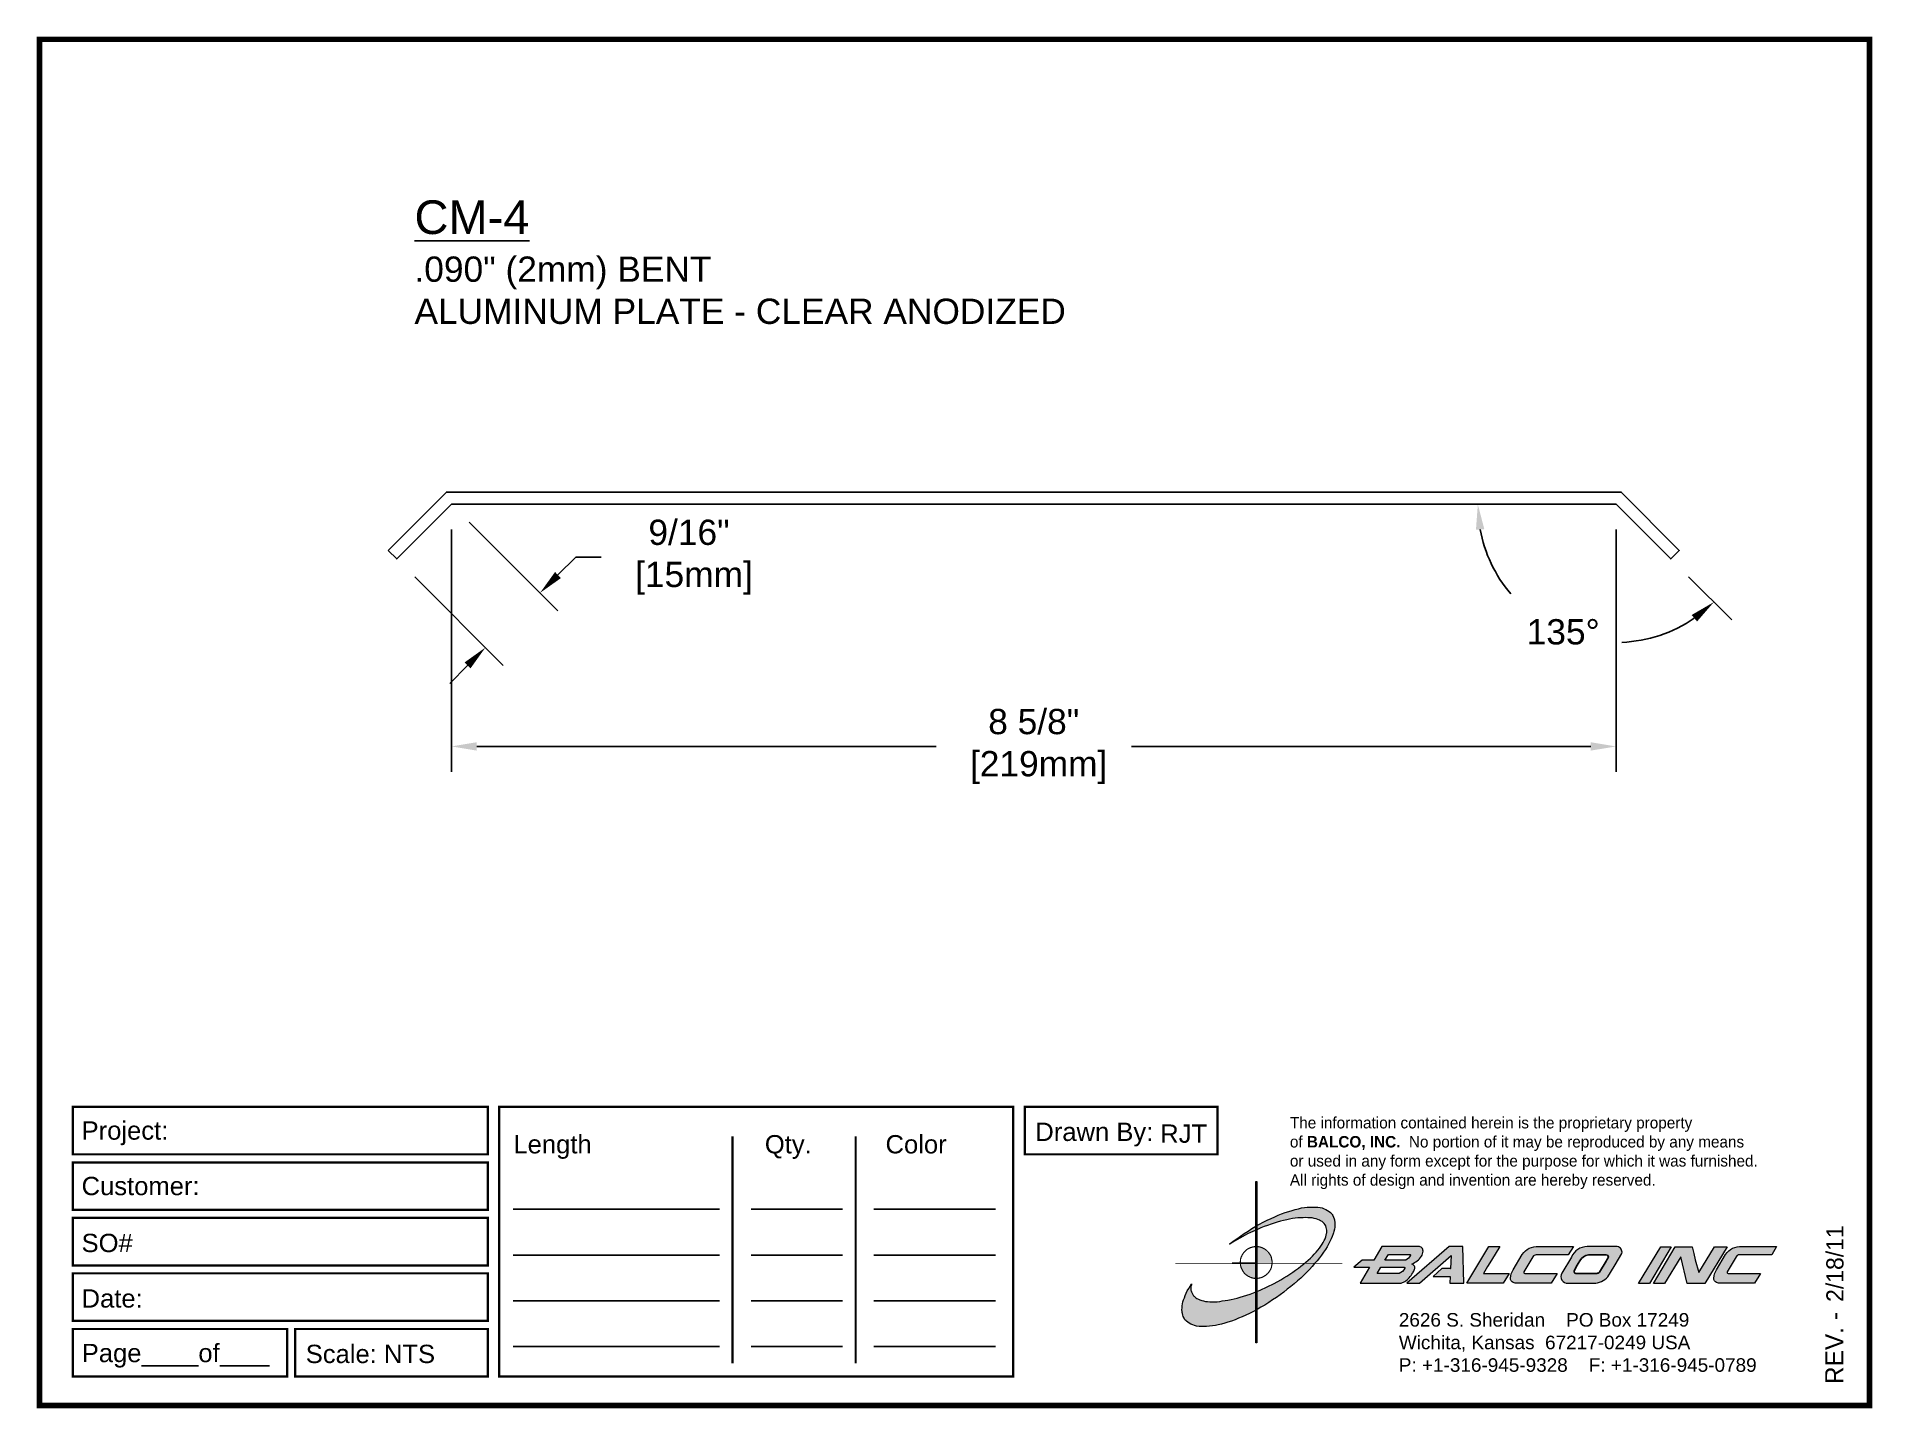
# Paper-space layout 'Breakout' of a CAD drawing. Header units: inches. Extents: x 0 to 10, y 0 to 7.5.
# The model-space entities are those that its viewports show. They can reach past a viewport. Long polylines and large blocks are cut down to what shows.
import ezdxf

# ---------------------------------------------------------------- set-up
doc = ezdxf.new("R2010")
doc.units = ezdxf.units.IN
doc.header["$MEASUREMENT"] = 0
for name, color, linetype in [('Border', 7, 'Continuous'), ('Dimensions', 3, 'Continuous'), ('Metals', 7, 'Continuous'), ('TEXT', 2, 'Continuous')]:
    doc.layers.add(name, color=color, linetype=linetype)
doc.styles.add('ARIAL', font='arial.ttf')
doc.styles.add('Copyright', font='ERASDEMI.TTF')
doc.dimstyles.new('Arial', dxfattribs={"dimtxt": 0.1875, "dimasz": 0.1875, "dimexe": 0.1875, "dimexo": 0.1875, "dimgap": 0.1875, "dimtad": 0, "dimtih": 1, "dimtoh": 1, "dimdec": 4, "dimzin": 3, "dimdsep": 46, "dimlunit": 4, "dimtxsty": 'ARIAL', "dimcen": 0.1875, "dimadec": 0, "dimazin": 0, "dimtfac": 1, "dimtdec": 4, "dimtofl": 0, "dimtmove": 0, "dimatfit": 3, "dimfxl": 0, "dimfrac": 2, "dimtolj": 1, "dimtzin": 0, "dimarcsym": 0})

# ---------------------------------------------------------------- blocks, each defined once
blk = doc.blocks.new('ACADlogo')
h = blk.add_hatch(color=256)
h.paths.add_polyline_path([(-3.346, 1.223), (-3.351, 1.223), (-3.351, 0.979), (-3.346, 0.982)])
h.paths.add_polyline_path([(-3.346, 0.961), (-3.351, 0.959), (-3.351, 0.868), (-3.346, 0.868)])
h.paths.add_polyline_path([(-3.346, 0.777), (-3.351, 0.777), (-3.351, 0.699), (-3.351, 0.695), (-3.35, 0.695), (-3.346, 0.695)])
h.paths.add_polyline_path([(-3.346, 0.864), (-3.346, 0.868), (-3.35, 0.868), (-3.351, 0.868), (-3.351, 0.777), (-3.346, 0.777), (-3.346, 0.778), (-3.348, 0.778)])
h.paths.add_polyline_path([(-3.346, 0.524), (-3.351, 0.521), (-3.351, 0.342), (-3.346, 0.342)])
h.paths.add_polyline_path([(-3.346, 0.695), (-3.351, 0.695), (-3.351, 0.621), (-3.346, 0.623)])
h.paths.add_polyline_path([(-3.346, 0.623), (-3.351, 0.621), (-3.351, 0.521), (-3.346, 0.524)])
h.paths.add_polyline_path([(-3.346, 0.982), (-3.351, 0.979), (-3.351, 0.959), (-3.346, 0.961)])
h = blk.add_hatch(color=175)
h.paths.add_polyline_path([(-3.518, 0.573), (-3.534, 0.571), (-3.548, 0.569), (-3.562, 0.567), (-3.576, 0.567), (-3.589, 0.566), (-3.602, 0.567), (-3.614, 0.568), (-3.625, 0.569), (-3.636, 0.572), (-3.646, 0.574), (-3.656, 0.577), (-3.664, 0.581), (-3.673, 0.585), (-3.679, 0.589), (-3.685, 0.595), (-3.688, 0.598), (-3.691, 0.6), (-3.695, 0.607), (-3.699, 0.614), (-3.703, 0.621), (-3.704, 0.626), (-3.705, 0.631), (-3.706, 0.637), (-3.706, 0.642), (-3.705, 0.648), (-3.705, 0.653), (-3.703, 0.659), (-3.702, 0.665), (-3.71, 0.652), (-3.717, 0.639), (-3.725, 0.626), (-3.731, 0.613), (-3.737, 0.601), (-3.741, 0.589), (-3.746, 0.577), (-3.749, 0.566), (-3.751, 0.555), (-3.753, 0.544), (-3.754, 0.538), (-3.754, 0.533), (-3.755, 0.523), (-3.754, 0.513), (-3.753, 0.508), (-3.752, 0.503), (-3.75, 0.494), (-3.748, 0.486), (-3.743, 0.477), (-3.74, 0.473), (-3.738, 0.469), (-3.734, 0.465), (-3.73, 0.461), (-3.723, 0.455), (-3.715, 0.449), (-3.706, 0.445), (-3.695, 0.44), (-3.685, 0.437), (-3.674, 0.434), (-3.661, 0.432), (-3.648, 0.431), (-3.634, 0.431), (-3.62, 0.431), (-3.604, 0.433), (-3.588, 0.435), (-3.572, 0.438), (-3.556, 0.441), (-3.538, 0.445), (-3.52, 0.449), (-3.503, 0.456), (-3.483, 0.461), (-3.464, 0.469), (-3.445, 0.477), (-3.426, 0.485), (-3.406, 0.494), (-3.385, 0.503), (-3.364, 0.514), (-3.351, 0.521), (-3.351, 0.621), (-3.364, 0.616), (-3.382, 0.609), (-3.4, 0.603), (-3.418, 0.598), (-3.436, 0.592), (-3.453, 0.587), (-3.47, 0.583), (-3.486, 0.579), (-3.503, 0.576)])
h.paths.add_polyline_path([(-3.215, 0.687), (-3.251, 0.667), (-3.289, 0.649), (-3.327, 0.631), (-3.345, 0.623), (-3.346, 0.623), (-3.346, 0.524), (-3.343, 0.525), (-3.323, 0.537), (-3.302, 0.549), (-3.28, 0.563), (-3.259, 0.577), (-3.238, 0.59), (-3.218, 0.605), (-3.198, 0.62), (-3.179, 0.635), (-3.16, 0.65), (-3.141, 0.665), (-3.123, 0.681), (-3.106, 0.696), (-3.089, 0.712), (-3.074, 0.727), (-3.058, 0.743), (-3.043, 0.759), (-3.03, 0.775), (-3.028, 0.777), (-3.085, 0.777), (-3.091, 0.772), (-3.105, 0.761), (-3.118, 0.75), (-3.134, 0.739), (-3.149, 0.729), (-3.165, 0.718), (-3.182, 0.707), (-3.198, 0.697)])
h.paths.add_polyline_path([(-2.921, 1.009), (-2.922, 1.015), (-2.924, 1.02), (-2.926, 1.029), (-2.931, 1.038), (-2.934, 1.043), (-2.936, 1.047), (-2.94, 1.05), (-2.943, 1.054), (-2.951, 1.06), (-2.959, 1.066), (-2.968, 1.071), (-2.978, 1.075), (-2.989, 1.079), (-3, 1.081), (-3.013, 1.083), (-3.026, 1.084), (-3.04, 1.084), (-3.054, 1.084), (-3.07, 1.083), (-3.085, 1.081), (-3.102, 1.079), (-3.118, 1.075), (-3.136, 1.07), (-3.153, 1.066), (-3.171, 1.06), (-3.191, 1.054), (-3.21, 1.047), (-3.229, 1.039), (-3.248, 1.031), (-3.268, 1.022), (-3.289, 1.012), (-3.31, 1.002), (-3.33, 0.991), (-3.346, 0.982), (-3.346, 0.961), (-3.342, 0.962), (-3.323, 0.971), (-3.305, 0.978), (-3.287, 0.984), (-3.268, 0.991), (-3.251, 0.996), (-3.234, 1.002), (-3.216, 1.007), (-3.199, 1.011), (-3.182, 1.015), (-3.167, 1.018), (-3.15, 1.021), (-3.136, 1.023), (-3.121, 1.025), (-3.107, 1.026), (-3.093, 1.026), (-3.079, 1.027), (-3.067, 1.026), (-3.054, 1.026), (-3.043, 1.025), (-3.032, 1.022), (-3.022, 1.02), (-3.013, 1.016), (-3.004, 1.013), (-2.997, 1.009), (-2.989, 1.005), (-2.983, 0.999), (-2.98, 0.996), (-2.978, 0.994), (-2.973, 0.987), (-2.969, 0.981), (-2.967, 0.973), (-2.965, 0.965), (-2.964, 0.957), (-2.964, 0.949), (-2.964, 0.944), (-2.965, 0.94), (-2.967, 0.93), (-2.969, 0.921), (-2.973, 0.911), (-2.978, 0.901), (-2.983, 0.891), (-2.989, 0.881), (-2.996, 0.871), (-3.004, 0.86), (-3.012, 0.849), (-3.021, 0.838), (-3.032, 0.827), (-3.042, 0.816), (-3.053, 0.805), (-3.065, 0.794), (-3.077, 0.783), (-3.085, 0.777), (-3.028, 0.777), (-3.016, 0.791), (-3.004, 0.806), (-2.992, 0.822), (-2.981, 0.837), (-2.971, 0.852), (-2.962, 0.866), (-2.954, 0.882), (-2.946, 0.896), (-2.939, 0.91), (-2.934, 0.924), (-2.929, 0.938), (-2.926, 0.944), (-2.925, 0.951), (-2.922, 0.963), (-2.92, 0.975), (-2.92, 0.982), (-2.919, 0.987), (-2.92, 0.999), (-2.92, 1.005)])
h.paths.add_polyline_path([(-3.372, 0.966), (-3.393, 0.953), (-3.415, 0.94), (-3.435, 0.925), (-3.455, 0.911), (-3.475, 0.897), (-3.494, 0.882), (-3.468, 0.898), (-3.439, 0.915), (-3.41, 0.93), (-3.396, 0.938), (-3.38, 0.945), (-3.351, 0.959), (-3.351, 0.979)])
h = blk.add_hatch(color=256)
h.paths.add_polyline_path([(-3.268, 0.814), (-3.27, 0.819), (-3.273, 0.824), (-3.276, 0.828), (-3.279, 0.833), (-3.282, 0.837), (-3.286, 0.841), (-3.29, 0.845), (-3.294, 0.849), (-3.298, 0.852), (-3.303, 0.855), (-3.308, 0.858), (-3.313, 0.86), (-3.318, 0.863), (-3.323, 0.864), (-3.328, 0.866), (-3.334, 0.867), (-3.339, 0.868), (-3.345, 0.868), (-3.346, 0.868), (-3.346, 0.777), (-3.335, 0.777), (-3.262, 0.777), (-3.262, 0.781), (-3.262, 0.787), (-3.263, 0.792), (-3.264, 0.798), (-3.265, 0.803), (-3.266, 0.808)])
h.paths.add_polyline_path([(-3.351, 0.777), (-3.436, 0.777), (-3.435, 0.773), (-3.435, 0.768), (-3.434, 0.762), (-3.432, 0.757), (-3.431, 0.752), (-3.428, 0.747), (-3.426, 0.742), (-3.423, 0.737), (-3.42, 0.732), (-3.417, 0.728), (-3.414, 0.723), (-3.41, 0.719), (-3.406, 0.716), (-3.401, 0.712), (-3.397, 0.709), (-3.392, 0.706), (-3.387, 0.704), (-3.382, 0.701), (-3.377, 0.699), (-3.372, 0.698), (-3.367, 0.696), (-3.361, 0.695), (-3.356, 0.695), (-3.351, 0.695)])
h.paths.add_polyline_path([(-3.346, 0.868), (-3.35, 0.868), (-3.351, 0.868), (-3.351, 0.777), (-3.346, 0.777)])
h = blk.add_hatch(color=256)
h.paths.add_polyline_path([(-2.438, 0.844, 0.412988), (-2.461, 0.869), (-2.663, 0.869), (-2.707, 0.794), (-2.771, 0.794), (-2.815, 0.755), (-2.73, 0.755), (-2.781, 0.668), (-2.563, 0.668, 0.107996), (-2.538, 0.677, 0.108939), (-2.494, 0.724, 0.080345), (-2.483, 0.745, 0.419497), (-2.499, 0.773, 0.149928), (-2.447, 0.815, 0.134283)])
h.paths.add_polyline_path([(-2.507, 0.821, -0.209012), (-2.532, 0.794), (-2.538, 0.794), (-2.646, 0.794), (-2.627, 0.825), (-2.51, 0.825, -0.56619)], flags=16)
h.paths.add_polyline_path([(-2.538, 0.75, -0.241309), (-2.569, 0.722), (-2.688, 0.722), (-2.669, 0.755), (-2.541, 0.755, -0.56619)], flags=16)
for points in [[(-2.285, 0.819), (-2.287, 0.748), (-2.335, 0.748), (-2.383, 0.705), (-2.29, 0.705), (-2.292, 0.668), (-2.215, 0.668), (-2.221, 0.869), (-2.295, 0.869), (-2.527, 0.668), (-2.458, 0.668)], [(-2.018, 0.869), (-2.079, 0.869), (-2.198, 0.668), (-2, 0.668), (-1.968, 0.722), (-2.107, 0.722), (-2.085, 0.759), (-2.064, 0.794)], [(-1.617, 0.869), (-1.807, 0.869, 0.270182), (-1.896, 0.825), (-1.946, 0.742, 0.109019), (-1.961, 0.695, 0.340665), (-1.945, 0.672, 0.129907), (-1.923, 0.668), (-1.738, 0.668), (-1.706, 0.722), (-1.878, 0.722), (-1.882, 0.722, -0.601242), (-1.887, 0.731), (-1.838, 0.813, -0.253048), (-1.821, 0.823), (-1.645, 0.823)], [(-1.083, 0.867), (-1.14, 0.867), (-1.261, 0.667), (-1.26, 0.667), (-1.202, 0.667)], [(-0.96, 0.83), (-0.969, 0.867), (-1.061, 0.867), (-1.179, 0.667), (-1.12, 0.667), (-1.031, 0.812), (-0.995, 0.667), (-0.9, 0.667), (-0.778, 0.867), (-0.846, 0.867), (-0.931, 0.727), (-0.951, 0.795)], [(-0.507, 0.869), (-0.697, 0.869, 0.270182), (-0.786, 0.825), (-0.836, 0.742, 0.109019), (-0.85, 0.695, 0.340665), (-0.835, 0.672, 0.129907), (-0.812, 0.668), (-0.628, 0.668), (-0.595, 0.722), (-0.768, 0.722), (-0.772, 0.722, -0.601242), (-0.777, 0.731), (-0.728, 0.813, -0.253048), (-0.71, 0.823), (-0.534, 0.823)], [(-3.346, 0.623), (-3.351, 0.621), (-3.351, 0.521), (-3.346, 0.524)]]:
    blk.add_hatch(color=256).paths.add_polyline_path(points)
h = blk.add_hatch(color=256)
h.paths.add_polyline_path([(-1.377, 0.868), (-1.383, 0.868), (-1.383, 0.868), (-1.44, 0.868), (-1.492, 0.868), (-1.541, 0.868, 0.297712), (-1.628, 0.811), (-1.68, 0.723, 0.585116), (-1.646, 0.668), (-1.506, 0.668, 0.210586), (-1.429, 0.703), (-1.415, 0.726), (-1.389, 0.769), (-1.352, 0.831, 0.4352)])
h.paths.add_polyline_path([(-1.437, 0.823, -0.603783), (-1.428, 0.805), (-1.431, 0.801), (-1.434, 0.796), (-1.438, 0.789), (-1.474, 0.728, -0.229001), (-1.489, 0.722), (-1.494, 0.722), (-1.501, 0.722), (-1.597, 0.722), (-1.604, 0.722, -0.492401), (-1.613, 0.734), (-1.601, 0.757), (-1.591, 0.775), (-1.582, 0.791, -0.238368), (-1.535, 0.823)], flags=16)
for q in [(-3.48, 0.777), (-3.351, 0.642)]:
    blk.add_line((-3.351, 0.777), q)
at = {"color": 7, "lineweight": 0}
for points in [[(-3.351, 1.223), (-3.346, 1.223), (-3.346, 0.342), (-3.351, 0.342), (-3.351, 1.223)], [(-2.292, 0.668), (-2.215, 0.668), (-2.221, 0.869), (-2.295, 0.869), (-2.527, 0.668), (-2.458, 0.668), (-2.285, 0.819), (-2.287, 0.748), (-2.286, 0.748), (-2.335, 0.748), (-2.383, 0.705), (-2.29, 0.705), (-2.292, 0.668), (-2.292, 0.668)], [(-2.198, 0.668), (-2.079, 0.869), (-2.018, 0.869), (-2.064, 0.794), (-2.085, 0.759), (-2.107, 0.722), (-1.968, 0.722), (-2, 0.668), (-2.198, 0.668), (-2.198, 0.668)], [(-1.383, 0.868), (-1.383, 0.868)], [(-1.261, 0.667), (-1.14, 0.867), (-1.083, 0.867), (-1.202, 0.667), (-1.26, 0.667), (-1.261, 0.667), (-1.261, 0.667)], [(-0.9, 0.667), (-0.995, 0.667), (-1.031, 0.812), (-1.12, 0.667), (-1.179, 0.667), (-1.061, 0.867), (-0.969, 0.867), (-0.96, 0.83), (-0.951, 0.795), (-0.931, 0.727), (-0.846, 0.867), (-0.778, 0.867), (-0.9, 0.667), (-0.9, 0.667)]]:
    blk.add_lwpolyline(points, dxfattribs=at)
at = {"color": 175, "lineweight": 0}
blk.add_lwpolyline([(-2.926, 1.029), (-2.924, 1.02), (-2.922, 1.015), (-2.921, 1.009), (-2.92, 1.005), (-2.92, 0.999), (-2.919, 0.987), (-2.92, 0.982), (-2.92, 0.975), (-2.922, 0.963), (-2.925, 0.951), (-2.926, 0.944), (-2.929, 0.938), (-2.934, 0.924), (-2.939, 0.91), (-2.946, 0.896), (-2.954, 0.882), (-2.962, 0.866), (-2.971, 0.852), (-2.981, 0.837), (-2.992, 0.822), (-3.004, 0.806), (-3.016, 0.791), (-3.03, 0.775), (-3.043, 0.759), (-3.058, 0.743), (-3.074, 0.727), (-3.089, 0.712), (-3.106, 0.696), (-3.123, 0.681), (-3.141, 0.665), (-3.16, 0.65), (-3.179, 0.635), (-3.198, 0.62), (-3.218, 0.605), (-3.238, 0.59), (-3.259, 0.577), (-3.28, 0.563), (-3.302, 0.549), (-3.323, 0.537), (-3.343, 0.525), (-3.364, 0.514), (-3.385, 0.503), (-3.406, 0.494), (-3.426, 0.485), (-3.445, 0.477), (-3.464, 0.469), (-3.483, 0.461), (-3.503, 0.456), (-3.52, 0.449), (-3.538, 0.445), (-3.556, 0.441), (-3.572, 0.438), (-3.588, 0.435), (-3.604, 0.433), (-3.62, 0.431), (-3.634, 0.431), (-3.648, 0.431), (-3.661, 0.432), (-3.674, 0.434), (-3.685, 0.437), (-3.695, 0.44), (-3.706, 0.445), (-3.715, 0.449), (-3.723, 0.455), (-3.73, 0.461), (-3.734, 0.465), (-3.738, 0.469), (-3.74, 0.473), (-3.743, 0.477), (-3.748, 0.486), (-3.75, 0.494), (-3.752, 0.503), (-3.753, 0.508), (-3.754, 0.513), (-3.755, 0.523), (-3.754, 0.533), (-3.754, 0.538), (-3.753, 0.544), (-3.751, 0.555), (-3.749, 0.566), (-3.746, 0.577), (-3.741, 0.589), (-3.737, 0.601), (-3.731, 0.613), (-3.725, 0.626), (-3.717, 0.639), (-3.71, 0.652), (-3.702, 0.665), (-3.703, 0.659), (-3.705, 0.653), (-3.705, 0.648), (-3.706, 0.642), (-3.706, 0.637), (-3.705, 0.631), (-3.704, 0.626), (-3.703, 0.621), (-3.699, 0.614), (-3.695, 0.607), (-3.691, 0.6), (-3.688, 0.598), (-3.685, 0.595), (-3.679, 0.589), (-3.673, 0.585), (-3.664, 0.581), (-3.656, 0.577), (-3.646, 0.574), (-3.636, 0.572), (-3.625, 0.569), (-3.614, 0.568), (-3.602, 0.567), (-3.589, 0.566), (-3.576, 0.567), (-3.562, 0.567), (-3.548, 0.569), (-3.534, 0.571), (-3.518, 0.573), (-3.503, 0.576), (-3.486, 0.579), (-3.47, 0.583), (-3.453, 0.587), (-3.436, 0.592), (-3.418, 0.598), (-3.4, 0.603), (-3.382, 0.609), (-3.364, 0.616), (-3.345, 0.623), (-3.327, 0.631), (-3.289, 0.649), (-3.251, 0.667), (-3.215, 0.687), (-3.198, 0.697), (-3.182, 0.707), (-3.165, 0.718), (-3.149, 0.729), (-3.134, 0.739), (-3.118, 0.75), (-3.105, 0.761), (-3.091, 0.772), (-3.077, 0.783), (-3.065, 0.794), (-3.053, 0.805), (-3.042, 0.816), (-3.032, 0.827), (-3.021, 0.838), (-3.012, 0.849), (-3.004, 0.86), (-2.996, 0.871), (-2.989, 0.881), (-2.983, 0.891), (-2.978, 0.901), (-2.973, 0.911), (-2.969, 0.921), (-2.967, 0.93), (-2.965, 0.94), (-2.964, 0.944), (-2.964, 0.949), (-2.964, 0.957), (-2.965, 0.965), (-2.967, 0.973), (-2.969, 0.981), (-2.973, 0.987), (-2.978, 0.994), (-2.98, 0.996), (-2.983, 0.999), (-2.989, 1.005), (-2.997, 1.009), (-3.004, 1.013), (-3.013, 1.016), (-3.022, 1.02), (-3.032, 1.022), (-3.043, 1.025), (-3.054, 1.026), (-3.067, 1.026), (-3.079, 1.027), (-3.093, 1.026), (-3.107, 1.026), (-3.121, 1.025), (-3.136, 1.023), (-3.15, 1.021), (-3.167, 1.018), (-3.182, 1.015), (-3.199, 1.011), (-3.216, 1.007), (-3.234, 1.002), (-3.251, 0.996), (-3.268, 0.991), (-3.287, 0.984), (-3.305, 0.978), (-3.323, 0.971), (-3.342, 0.962), (-3.38, 0.945), (-3.396, 0.938), (-3.41, 0.93), (-3.439, 0.915), (-3.468, 0.898), (-3.494, 0.882), (-3.475, 0.897), (-3.455, 0.911), (-3.435, 0.925), (-3.415, 0.94), (-3.393, 0.953), (-3.372, 0.966), (-3.351, 0.979), (-3.33, 0.991), (-3.31, 1.002), (-3.289, 1.012), (-3.268, 1.022), (-3.248, 1.031), (-3.229, 1.039), (-3.21, 1.047), (-3.191, 1.054), (-3.171, 1.06), (-3.153, 1.066), (-3.136, 1.07), (-3.118, 1.075), (-3.102, 1.079), (-3.085, 1.081), (-3.07, 1.083), (-3.054, 1.084), (-3.04, 1.084), (-3.026, 1.084), (-3.013, 1.083), (-3, 1.081), (-2.989, 1.079), (-2.978, 1.075), (-2.968, 1.071), (-2.959, 1.066), (-2.951, 1.06), (-2.943, 1.054), (-2.94, 1.05), (-2.936, 1.047), (-2.934, 1.043), (-2.931, 1.038), (-2.926, 1.029), (-2.926, 1.029)], dxfattribs=at)
at = {"color": 7, "lineweight": 0, "const_width": 0.0064}
blk.add_lwpolyline([(-3.262, 0.781), (-3.262, 0.787), (-3.263, 0.792), (-3.264, 0.798), (-3.265, 0.803), (-3.266, 0.808), (-3.268, 0.814), (-3.27, 0.819), (-3.273, 0.824), (-3.276, 0.828), (-3.279, 0.833), (-3.282, 0.837), (-3.286, 0.841), (-3.29, 0.845), (-3.294, 0.849), (-3.298, 0.852), (-3.303, 0.855), (-3.308, 0.858), (-3.313, 0.86), (-3.318, 0.863), (-3.323, 0.864), (-3.328, 0.866), (-3.334, 0.867), (-3.339, 0.868), (-3.345, 0.868), (-3.35, 0.868), (-3.356, 0.868), (-3.361, 0.867), (-3.367, 0.866), (-3.372, 0.865), (-3.377, 0.863), (-3.382, 0.862), (-3.387, 0.859), (-3.392, 0.857), (-3.397, 0.854), (-3.401, 0.851), (-3.406, 0.847), (-3.41, 0.843), (-3.414, 0.839), (-3.417, 0.835), (-3.42, 0.831), (-3.423, 0.826), (-3.426, 0.821), (-3.428, 0.816), (-3.431, 0.811), (-3.432, 0.806), (-3.434, 0.801), (-3.435, 0.795), (-3.435, 0.79), (-3.436, 0.784), (-3.436, 0.779), (-3.435, 0.773), (-3.435, 0.768), (-3.434, 0.762), (-3.432, 0.757), (-3.431, 0.752), (-3.428, 0.747), (-3.426, 0.742), (-3.423, 0.737), (-3.42, 0.732), (-3.417, 0.728), (-3.414, 0.723), (-3.41, 0.719), (-3.406, 0.716), (-3.401, 0.712), (-3.397, 0.709), (-3.392, 0.706), (-3.387, 0.704), (-3.382, 0.701), (-3.377, 0.699), (-3.372, 0.698), (-3.367, 0.696), (-3.361, 0.695), (-3.356, 0.695), (-3.35, 0.695), (-3.345, 0.695), (-3.339, 0.695), (-3.334, 0.696), (-3.328, 0.697), (-3.323, 0.698), (-3.318, 0.7), (-3.313, 0.702), (-3.308, 0.705), (-3.303, 0.708), (-3.298, 0.711), (-3.294, 0.714), (-3.29, 0.718), (-3.286, 0.721), (-3.282, 0.726), (-3.279, 0.73), (-3.276, 0.734), (-3.273, 0.739), (-3.27, 0.744), (-3.268, 0.749), (-3.266, 0.754), (-3.265, 0.76), (-3.264, 0.765), (-3.263, 0.77), (-3.262, 0.776), (-3.262, 0.781)], dxfattribs=at)
at = {"color": 7, "lineweight": 0}
for points in [[(-2.447, 0.815, 0.130368), (-2.438, 0.843, 0.448367), (-2.463, 0.869), (-2.663, 0.869), (-2.707, 0.794), (-2.771, 0.794), (-2.815, 0.755), (-2.73, 0.755), (-2.781, 0.668), (-2.563, 0.668, 0.107996), (-2.538, 0.677, 0.108939), (-2.494, 0.724, 0.077395), (-2.484, 0.744, 0.430878), (-2.499, 0.773, 0.149928)], [(-2.507, 0.821, -0.209012), (-2.532, 0.794), (-2.538, 0.794), (-2.646, 0.794), (-2.627, 0.825), (-2.512, 0.825), (-2.509, 0.825, -0.531288)], [(-1.838, 0.813), (-1.887, 0.731, 0.587385), (-1.882, 0.722), (-1.878, 0.722), (-1.706, 0.722), (-1.738, 0.668), (-1.923, 0.668, -0.129907), (-1.945, 0.672, -0.349839), (-1.961, 0.696, -0.107341), (-1.946, 0.742), (-1.896, 0.825, -0.270182), (-1.807, 0.869), (-1.617, 0.869), (-1.645, 0.823), (-1.821, 0.823, 0.252436)], [(-1.68, 0.723, 0.585116), (-1.646, 0.668), (-1.506, 0.668, 0.210586), (-1.429, 0.703), (-1.415, 0.726), (-1.389, 0.769), (-1.352, 0.831, 0.4352), (-1.377, 0.868), (-1.383, 0.868), (-1.383, 0.868), (-1.44, 0.868), (-1.492, 0.868), (-1.541, 0.868, 0.297712), (-1.628, 0.811)], [(-0.728, 0.813), (-0.777, 0.731, 0.587385), (-0.772, 0.722), (-0.768, 0.722), (-0.595, 0.722), (-0.628, 0.668), (-0.812, 0.668, -0.129907), (-0.835, 0.672, -0.349839), (-0.85, 0.696, -0.107341), (-0.836, 0.742), (-0.786, 0.825, -0.270182), (-0.697, 0.869), (-0.507, 0.869), (-0.534, 0.823), (-0.71, 0.823, 0.252436)], [(-2.569, 0.722), (-2.688, 0.722), (-2.669, 0.755), (-2.543, 0.755), (-2.54, 0.755, -0.531288), (-2.538, 0.75, -0.241309)]]:
    blk.add_lwpolyline(points, format="xyb", close=True, dxfattribs=at)
blk.add_lwpolyline([(-1.437, 0.823), (-1.535, 0.823, 0.238368), (-1.582, 0.791), (-1.591, 0.775), (-1.601, 0.757), (-1.613, 0.734, 0.490298), (-1.604, 0.722), (-1.597, 0.722), (-1.501, 0.722), (-1.494, 0.722), (-1.489, 0.722, 0.229001), (-1.474, 0.728), (-1.438, 0.789), (-1.434, 0.796), (-1.431, 0.801), (-1.428, 0.805, 0.603783)], format="xyb", close=True)
blk.add_lwpolyline([(-2.879, 0.777, 0.00455, 0.00455, 0), (-3.791, 0.777, 0.00183, 0.00183, 0), (-3.791, 0.777, 0.00183, 0.00183, 0)], format="xyseb", dxfattribs=at)
blk = doc.blocks.new('Quantity Data')
at = {"layer": 'Border', "color": 253}
for p, q in [((2.755, 1.254), (3.881, 1.254)), ((4.054, 1.254), (4.553, 1.254)), ((4.725, 1.254), (5.389, 1.254)), ((2.755, 1.004), (3.881, 1.004)), ((4.054, 1.004), (4.553, 1.004)), ((4.725, 1.004), (5.389, 1.004)), ((2.755, 0.754), (3.881, 0.754)), ((4.054, 0.754), (4.553, 0.754)), ((4.725, 0.754), (5.389, 0.754)), ((2.755, 0.504), (3.881, 0.504)), ((4.054, 0.504), (4.553, 0.504)), ((4.725, 0.504), (5.389, 0.504))]:
    blk.add_line(p, q, dxfattribs=at)
at = {"layer": 'Border', "const_width": 0.0125}
blk.add_lwpolyline([(5.485, 0.341), (2.678, 0.341), (2.678, 1.813), (5.485, 1.813)], close=True, dxfattribs=at)
for points in [[(3.953, 1.653), (3.953, 0.412)], [(4.625, 1.653), (4.625, 0.412)]]:
    blk.add_lwpolyline(points, dxfattribs=at)
at = {"layer": 'Border', "style": 'ARIAL'}
for s, p in [('Length', (2.756, 1.559)), ('Qty.', (4.129, 1.559)), ('Color', (4.788, 1.559))]:
    blk.add_text(s, height=0.1, dxfattribs=at).set_placement(p)
blk = doc.blocks.new('Drawn By')
at = {"layer": 'Border', "const_width": 0.0125}
blk.add_lwpolyline([(5.38, 1.813), (6.432, 1.813), (6.432, 1.554), (5.38, 1.554)], close=True, dxfattribs=at)
at = {"layer": 'Border', "style": 'ARIAL'}
blk.add_text('Drawn By: ', height=0.1, dxfattribs=at).set_placement((5.438, 1.627))
blk.add_attdef('XXX', (6.12, 1.617), '', height=0.1, dxfattribs=at)
blk = doc.blocks.new('Project Info')
at = {"layer": 'Border', "const_width": 0.0125}
for points in [[(0.182, 1.813), (2.448, 1.813), (2.448, 1.554), (0.182, 1.554)], [(0.182, 1.51), (2.448, 1.51), (2.448, 1.251), (0.182, 1.251)], [(0.182, 1.207), (2.448, 1.207), (2.448, 0.947), (0.182, 0.947)], [(0.182, 0.904), (2.448, 0.904), (2.448, 0.644), (0.182, 0.644)], [(0.182, 0.6), (1.352, 0.6), (1.352, 0.341), (0.182, 0.341)], [(1.396, 0.6), (2.448, 0.6), (2.448, 0.341), (1.396, 0.341)]]:
    blk.add_lwpolyline(points, close=True, dxfattribs=at)
at = {"layer": 'Border', "style": 'ARIAL'}
for s, p in [('Project:', (0.23, 1.634)), ('Customer:', (0.23, 1.331)), ('SO#', (0.23, 1.02)), ('Date:', (0.23, 0.717)), ('Page%%u        %%uof%%u       ', (0.231, 0.419)), ('Scale: NTS', (1.454, 0.414))]:
    blk.add_text(s, height=0.1, dxfattribs=at).set_placement(p)
blk = doc.blocks.new('REV')
at = {"style": 'Copyright'}
blk.add_text('REV. -', height=0.1, rotation=90, dxfattribs=at).set_placement((-0.142, 0.117))
at = {"style": 'Copyright', "flags": 4}
blk.add_attdef('REVISIONDATE', (-0.142, 0.566), '', height=0.0938, rotation=90, dxfattribs=at)
blk = doc.blocks.new('BENT ALUMPLT')
at = {"layer": 'Metals'}
blk.add_lwpolyline([(-4.788, -0.467), (-4.357, -0.035), (4.357, -0.035), (4.788, -0.467), (4.725, -0.53), (4.319, -0.125), (-4.319, -0.125), (-4.725, -0.53)], close=True, dxfattribs=at)
blk = doc.blocks.new('*D15')
at = {"layer": 'Defpoints', "color": 0}
for p in [(27.162, 4.605), (26.757, 4.2), (27.414, 3.543)]:
    blk.add_point(p, dxfattribs=at)
at = {"layer": 'Dimensions', "color": 0, "lineweight": -2}
for p, q in [((27.294, 4.473), (27.952, 3.815)), ((27.952, 4.081), (28.084, 4.213)), ((28.084, 4.213), (28.272, 4.213)), ((26.889, 4.067), (27.546, 3.41)), ((27.281, 3.41), (27.149, 3.277))]:
    blk.add_line(p, q, dxfattribs=at)
at = {"layer": 'Dimensions', "color": 0}
for points in [[(27.93, 4.103), (27.974, 4.058), (27.819, 3.948)], [(27.259, 3.432), (27.303, 3.388), (27.414, 3.543)]]:
    blk.add_solid(points, dxfattribs=at)
at = {"layer": 'Dimensions', "color": 0, "insert": (28.924, 4.213), "char_height": 0.1875, "attachment_point": 5, "style": 'ARIAL'}
blk.add_mtext('\\A1;9/16"\\P [15mm]', dxfattribs=at)
blk = doc.blocks.new('*D16')
at = {"layer": 'Defpoints', "color": 0}
for p in [(27.162, 4.605), (35.8, 4.605), (35.8, 2.809)]:
    blk.add_point(p, dxfattribs=at)
at = {"layer": 'Dimensions', "color": 0, "lineweight": -2}
for p, q in [((27.162, 4.418), (27.162, 2.621)), ((35.8, 4.418), (35.8, 2.621)), ((27.349, 2.809), (30.756, 2.809)), ((35.613, 2.809), (32.206, 2.809))]:
    blk.add_line(p, q, dxfattribs=at)
at = {"layer": 'Dimensions', "color": 0}
for points in [[(27.349, 2.84), (27.349, 2.778), (27.162, 2.809)], [(35.613, 2.84), (35.613, 2.778), (35.8, 2.809)]]:
    blk.add_solid(points, dxfattribs=at)
at = {"layer": 'Dimensions', "color": 0, "insert": (31.481, 2.809), "char_height": 0.1875, "attachment_point": 5, "style": 'ARIAL'}
blk.add_mtext('\\A1;8 5/8"\\P [219mm]', dxfattribs=at)
blk = doc.blocks.new('*D17')
at = {"layer": 'Defpoints', "color": 0}
for p in [(27.162, 4.605), (35.8, 4.605), (35.8, 4.605), (36.206, 4.2), (35.075, 3.88)]:
    blk.add_point(p, dxfattribs=at)
at = {"layer": 'Dimensions', "color": 0, "lineweight": -2}
blk.add_line((36.338, 4.067), (36.658, 3.748), dxfattribs=at)
for start, end in [(190.4912, 220.3616), (272.4043, 304.5088)]:
    blk.add_arc((35.8, 4.605), 1.025, start, end, dxfattribs=at)
at = {"layer": 'Dimensions', "color": 0}
for points in [[(34.761, 4.416), (34.823, 4.421), (34.775, 4.605)], [(36.361, 3.784), (36.401, 3.736), (36.526, 3.88)]]:
    blk.add_solid(points, dxfattribs=at)
at = {"layer": 'Dimensions', "color": 0, "insert": (35.408, 3.658), "char_height": 0.1875, "attachment_point": 5, "style": 'ARIAL'}
blk.add_mtext('\\A1;135°', dxfattribs=at)

msp = doc.modelspace()

# ---------------------------------------------------------------- block references
at = {"layer": 'Metals'}
msp.add_blockref('BENT ALUMPLT', (31.48115, 4.73023), dxfattribs=at)

# ---------------------------------------------------------------- texts
at = {"layer": 'TEXT', "insert": (26.88739, 6.86012), "char_height": 0.25, "width": 9.6875, "attachment_point": 1, "style": 'ARIAL'}
msp.add_mtext('{\\LCM-4\\P\\H0.75x;\\l.090" (2mm) BENT\\PALUMINUM PLATE - CLEAR ANODIZED }', dxfattribs=at)

# ---------------------------------------------------------------- dimensions: what is measured, and where the dimension line sits
at = {"layer": 'Dimensions'}
dim = msp.add_linear_dim(base=(27.41384, 3.54259), p1=(27.16187, 4.60523), p2=(26.75654, 4.1999), angle=225, dimstyle='Arial', override={"dimpost": '\\X'}, dxfattribs=at)
dim.commit()
dim.dimension.update_dxf_attribs({"geometry": '*D15', "text_midpoint": (28.92387, 4.21309), "dimtype": 161})
dim = msp.add_linear_dim(base=(35.80043, 2.80899), p1=(27.16187, 4.60523), p2=(35.80043, 4.60523), dimstyle='Arial', override={"dimpost": '\\X'}, dxfattribs=at)
dim.commit()
dim.dimension.update_dxf_attribs({"geometry": '*D16', "text_midpoint": (31.48115, 2.80899), "dimtype": 160})
dim = msp.add_angular_dim_2l(base=(35.07534, 3.88014), line1=((35.80043, 4.60523), (36.20576, 4.1999)), line2=((27.16187, 4.60523), (35.80043, 4.60523)), dimstyle='Arial', override={"dimpost": '\\X'}, dxfattribs=at)
dim.commit()
dim.dimension.update_dxf_attribs({"geometry": '*D17', "text_midpoint": (35.40801, 3.65786)})

psp = doc.layouts.new('Breakout')

# ---------------------------------------------------------------- linework, layer by layer
at = {"layer": 'Border', "const_width": 0.03}
psp.add_lwpolyline([(0.015, 7.476), (10.008, 7.476), (10.008, 0.015), (0.015, 0.015)], close=True, dxfattribs=at)

# ---------------------------------------------------------------- block references
for name, p in [('Project Info', (0.015, -0.167)), ('Quantity Data', (-0.153, -0.167))]:
    psp.add_blockref(name, p)
psp.add_blockref('Drawn By', (0.015, -0.167)).add_auto_attribs({'XXX': 'RJT'})
at = {"layer": 'Border'}
psp.add_blockref('ACADlogo', (10.008, 0.015), dxfattribs=at)
at = {"layer": 'TEXT'}
psp.add_blockref('REV', (10.008, 0.015), dxfattribs=at).add_auto_attribs({'REVISIONDATE': '2/18/11'})

# ---------------------------------------------------------------- texts
at = {"insert": (6.843, 1.591), "char_height": 0.0625, "width": 50.295, "attachment_point": 1, "style": 'Copyright'}
psp.add_mtext('The information contained herein is the proprietary property\\Pof {\\fEras Bold ITC|b0|i0|c0|p34;BALCO, INC.}  No portion of it may be reproduced by any means\\Por used in any form except for the purpose for which it was furnished.\\PAll rights of design and invention are hereby reserved.', dxfattribs=at)
at = {"layer": 'Border', "insert": (7.438, 0.52), "char_height": 0.074, "width": 2.3438, "attachment_point": 1, "style": 'ARIAL'}
psp.add_mtext('2626 S. Sheridan    PO Box 17249\\PWichita, Kansas  67217-0249 USA \\PP: +1-316-945-9328    F: +1-316-945-0789', dxfattribs=at)

# ---------------------------------------------------------------- viewports
at = {"layer": 'Border'}
psp.add_viewport(center=(5.012, 3.745), size=(9.993, 7.46055), view_center_point=(30.89359, 2.98607), view_height=10.1341501, dxfattribs=at)

doc.saveas('drawing.dxf')
